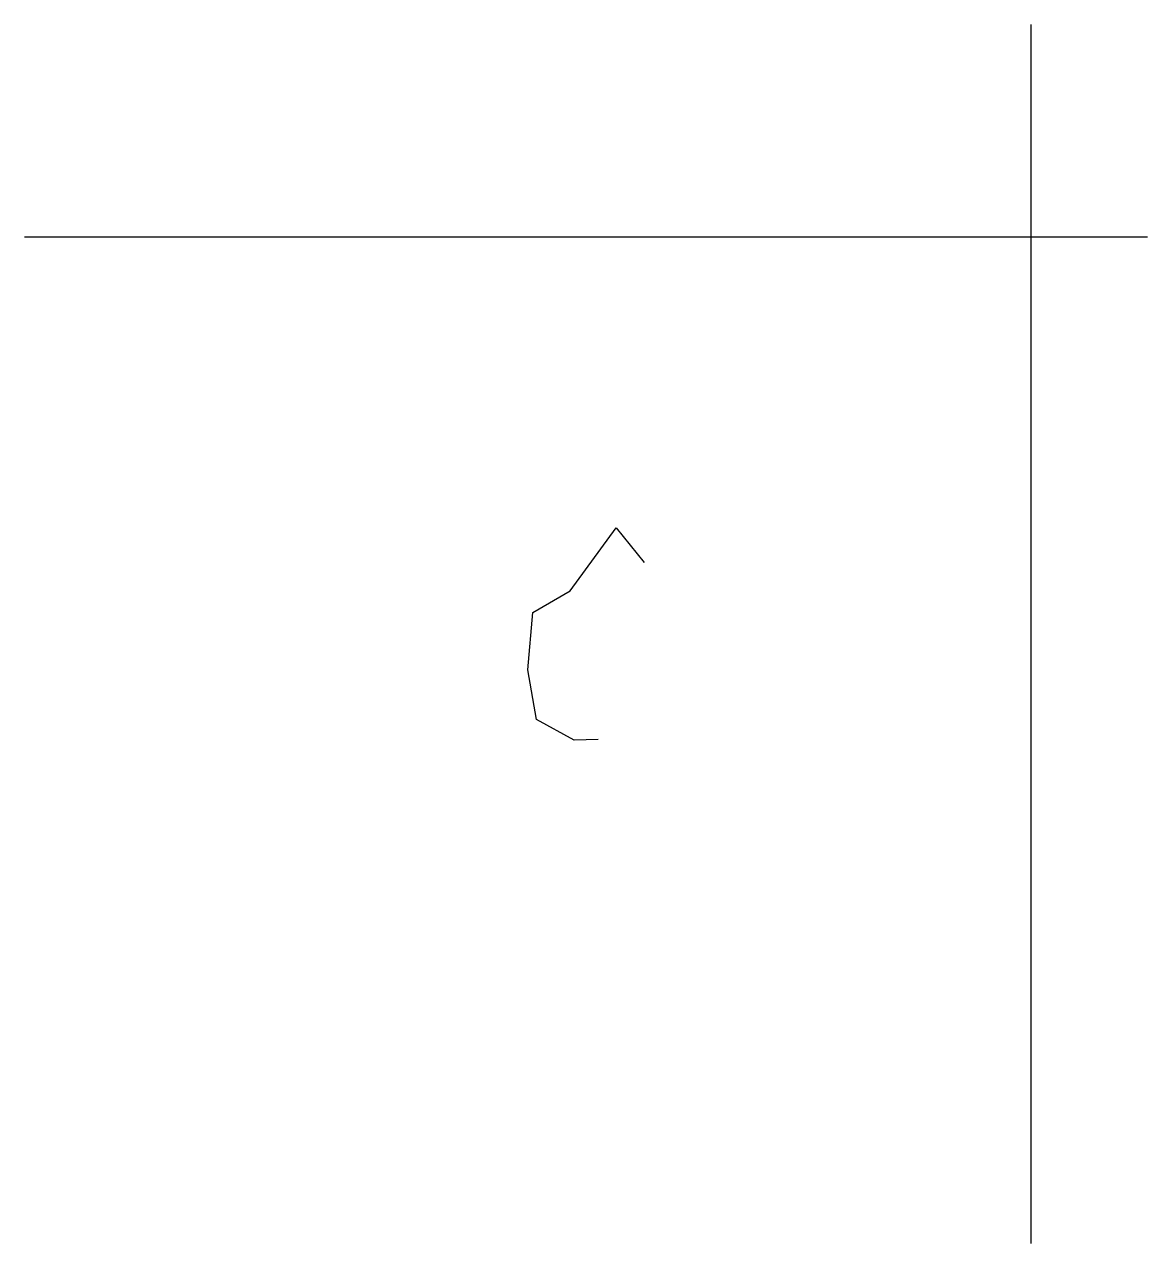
# Model space of a CAD drawing. Extents: x 0 to 112, y 0 to 121.
import ezdxf

# ---------------------------------------------------------------- set-up
doc = ezdxf.new("R2010")
doc.units = 0
doc.layers.add('CentreLine', color=5, linetype='CONTINUOUS')
doc.layers.add('Grid', color=7, linetype='CONTINUOUS')

msp = doc.modelspace()

# ---------------------------------------------------------------- linework, layer by layer
at = {"layer": 'CentreLine'}
for p, q in [((54.21, 64.83, 6.37), (58.76, 71.1, 0.95)), ((58.76, 71.1, 0.95), (61.56, 67.64)), ((50.5, 62.69, 8.95), (54.21, 64.83, 6.37)), ((50, 56.98, 12.96), (50.5, 62.69, 8.95)), ((50.86, 52.07, 13.84), (50, 56.98, 12.96)), ((54.6, 50, 14.29), (50.86, 52.07, 13.84)), ((56.98, 50.08, 12.14), (54.6, 50, 14.29))]:
    msp.add_line(p, q, dxfattribs=at)
at = {"layer": 'Grid'}
for p, q in [((100, 0), (100, 121.1)), ((0, 100), (111.56, 100))]:
    msp.add_line(p, q, dxfattribs=at)

doc.saveas('drawing.dxf')
